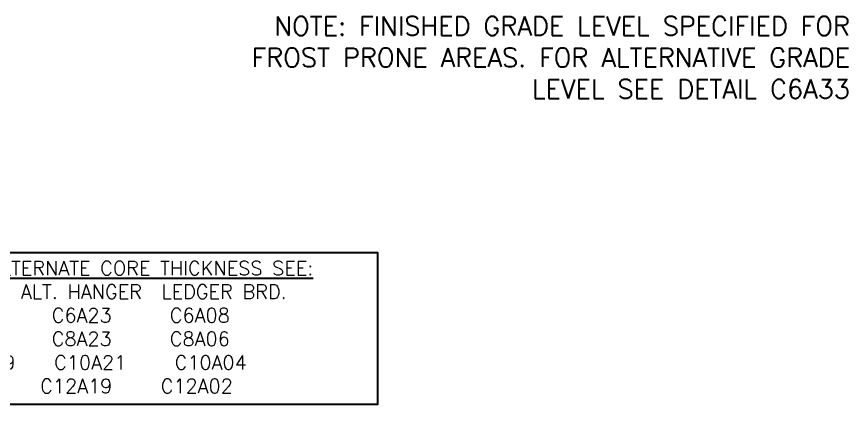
# Model space of a CAD drawing. Header units: inches. Extents: x 142.7 to 205, y -65.8 to 13.3.
# Drawn here: x 165.69 to 198.8, y -65.75 to -50.34 of the extents above; entities that cross this region are included whole.
import ezdxf

# ---------------------------------------------------------------- set-up
doc = ezdxf.new("R2010")
doc.units = ezdxf.units.IN
doc.header["$LTSCALE"] = 0.5
doc.header["$MEASUREMENT"] = 0
doc.layers.add('TEXT', color=4, linetype='Continuous')
doc.styles.add('ROMANS', font='romans.shx', dxfattribs={"height": 1.125})
doc.styles.get("Standard").update_dxf_attribs({"font": 'romans.shx', "height": 1.125})

msp = doc.modelspace()

# ---------------------------------------------------------------- linework, layer by layer
at = {"layer": 'TEXT'}
msp.add_lwpolyline([(162.399, -59.714), (180.06, -59.714), (180.06, -65.752), (162.399, -65.752)], dxfattribs=at)

# ---------------------------------------------------------------- texts
at = {"layer": 'TEXT', "insert": (198.867, -51.963), "char_height": 0.75, "width": 27.2137, "attachment_point": 6, "style": 'ROMANS'}
msp.add_mtext('\\A1;NOTE: FINISHED GRADE LEVEL SPECIFIED FOR FROST PRONE AREAS. FOR ALTERNATIVE GRADE LEVEL SEE DETAIL C6A33', dxfattribs=at)
at = {"layer": 'TEXT', "insert": (162.775, -62.681), "char_height": 0.5625, "width": 23.33295, "attachment_point": 4}
msp.add_mtext('{\\LFOR ALTERNATE CORE THICKNESS SEE:\\P}        ALT. HANGER  LEDGER BRD.\\PC6A05     C6A23      C6A08     \\PC8A11     C8A23      C8A06\\PC10A09    C10A21     C10A04\\P          C12A19     C12A02', dxfattribs=at)

doc.saveas('drawing.dxf')
